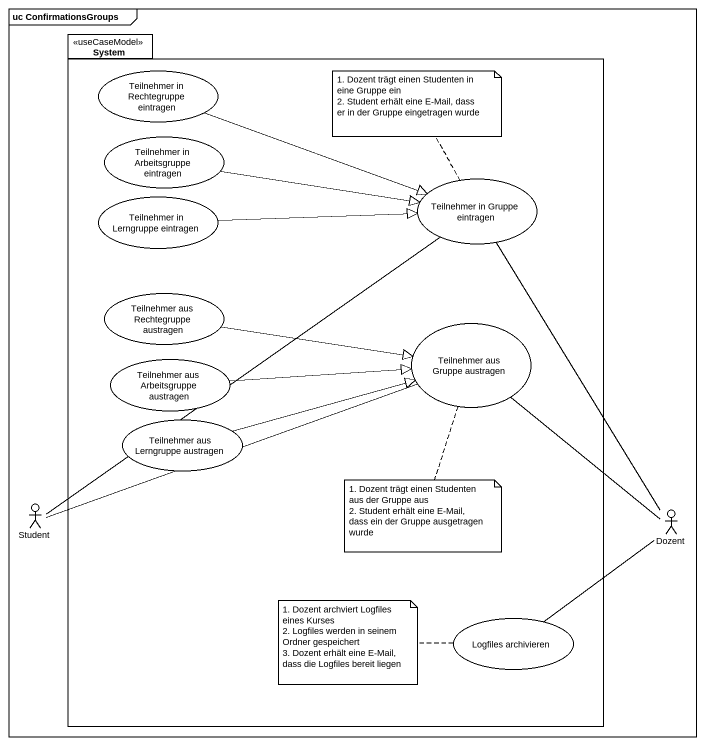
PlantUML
@startuml
mainframe uc ConfirmationsGroups
package System <<useCaseModel>> {
  usecase "Teilnehmer in Rechtegruppe eintragen" as Teilnehmer_in_Rechtegruppe
  usecase "Teilnehmer in Arbeitsgruppe eintragen" as Teilnehmer_in_Arbeitsgruppe
  usecase "Teilnehmer in Lerngruppe eintragen" as Teilnehmer_in_Lerngruppe
  usecase "Teilnehmer in Gruppe eintragen" as Teilnehmer_in_Gruppe
  usecase "Teilnehmer aus Rechtegruppe austragen" as Teilnehmer_aus_Rechtegruppe
  usecase "Teilnehmer aus Gruppe austragen" as Teilnehmer_aus_Gruppe
  usecase "Teilnehmer aus Arbeitsgruppe austragen" as Teilnehmer_aus
  usecase "Teilnehmer aus Lerngruppe austragen" as Teilnehmer_aus_Lerngruppe
  usecase "Logfiles archivieren" as Logfiles_archivieren
}
actor Student
actor Dozent
Teilnehmer_in_Rechtegruppe -right-|> Teilnehmer_in_Gruppe
Teilnehmer_in_Arbeitsgruppe -right-|> Teilnehmer_in_Gruppe
Teilnehmer_in_Lerngruppe -right-|> Teilnehmer_in_Gruppe
Teilnehmer_in_Gruppe -- Student
Teilnehmer_in_Gruppe -- Dozent
Teilnehmer_aus_Rechtegruppe -right-|> Teilnehmer_aus_Gruppe
Teilnehmer_aus_Gruppe -left- Student
Teilnehmer_aus_Gruppe -- Dozent
Teilnehmer_aus -right-|> Teilnehmer_aus_Gruppe
Teilnehmer_aus_Lerngruppe -right-|> Teilnehmer_aus_Gruppe
Logfiles_archivieren -up- Dozent
note top of Teilnehmer_in_Gruppe
  1. Dozent trägt einen Studenten in eine Gruppe ein
  2. Student erhält eine E-Mail, dass er in der Gruppe eingetragen wurde
end note
note bottom of Teilnehmer_aus_Gruppe
  1. Dozent trägt einen Studenten aus der Gruppe aus
  2. Student erhält eine E-Mail, dass ein der Gruppe ausgetragen wurde
end note
note left of Logfiles_archivieren
  1. Dozent archviert Logfiles eines Kurses
  2. Logfiles werden in seinem Ordner gespeichert
  3. Dozent erhält eine E-Mail, dass die Logfiles bereit liegen
end note
@enduml
